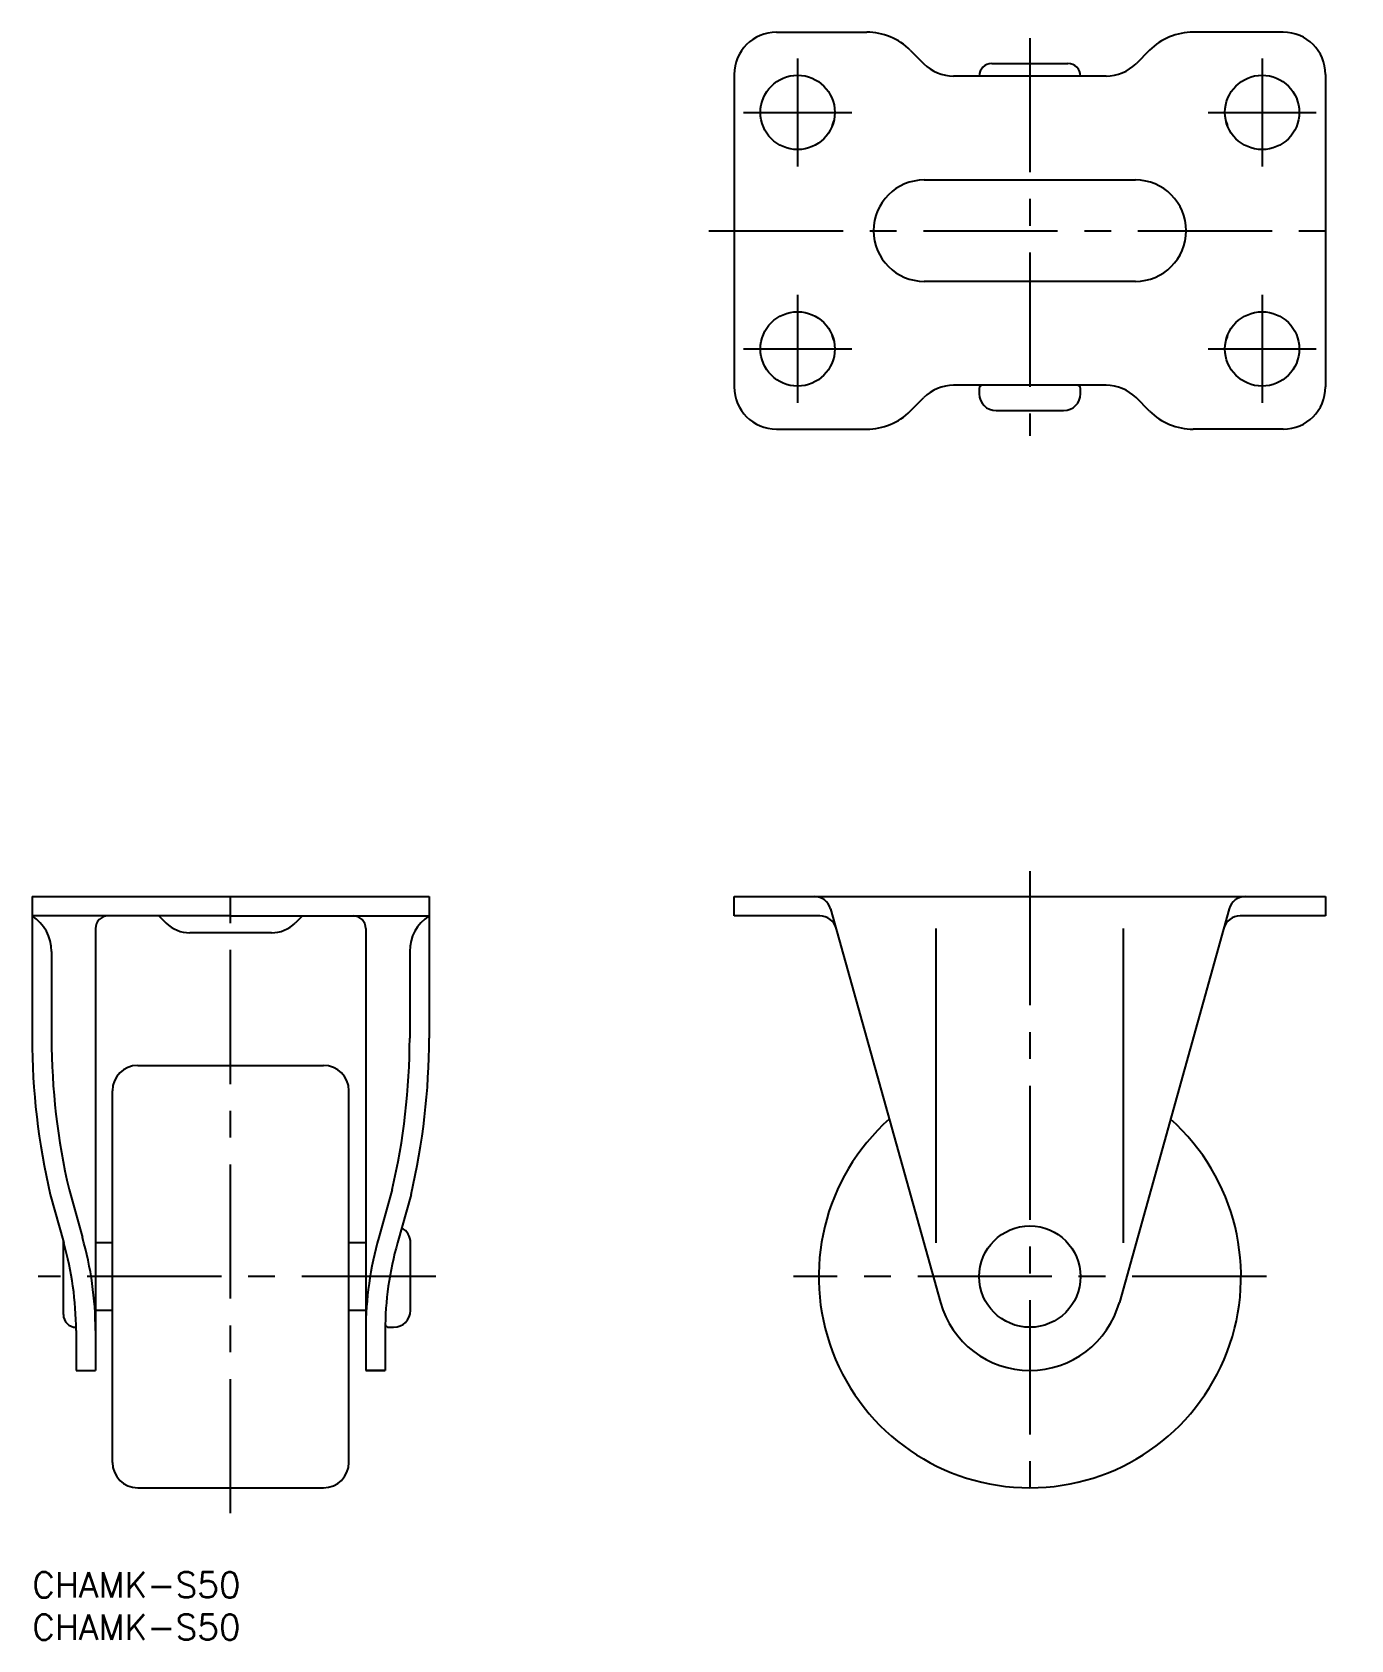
# Model space of a CAD drawing. Extents: x 0 to 156, y -8 to 182.
import ezdxf

# ---------------------------------------------------------------- set-up
doc = ezdxf.new("R2010")
doc.units = 0
doc.header["$LTSCALE"] = 0.5
doc.header["$PDMODE"] = 35
doc.linetypes.add('CENTER', pattern=[50.8, 31.75, -6.35, 6.35, -6.35])
doc.layers.get('DEFPOINTS').update_dxf_attribs({"linetype": 'CONTINUOUS'})
for name, color, linetype in [('MSM_CENTER', 1, 'CENTER'), ('MSM_CONTINUOUS', 7, 'CONTINUOUS'), ('MSM_PART_NUMBER', 7, 'CONTINUOUS')]:
    doc.layers.add(name, color=color, linetype=linetype)
doc.styles.get("Standard").update_dxf_attribs({"font": 'txt.shx', "height": 3, "bigfont": 'bigfont.shx'})

# ---------------------------------------------------------------- blocks, each defined once
blk = doc.blocks.new('*U2')
at = {"layer": 'MSM_PART_NUMBER'}
blk.add_text('CHAMK-S50', height=3, dxfattribs=at).set_placement((0, -3))
blk = doc.blocks.new('*U3')
at = {"layer": 'MSM_PART_NUMBER'}
blk.add_text('CHAMK-S50', height=3, dxfattribs=at).set_placement((0, -8))

msp = doc.modelspace()

# ---------------------------------------------------------------- linework, layer by layer
at = {"layer": 'DEFPOINTS'}
for p in [(101.36, 163.03), (130.7, 139.06), (132.29, 137.46), (94.13, 80), (142.13, 80), (153.13, 80), (110.69, 26.8), (7.5, 23.9), (39.5, 23.9)]:
    msp.add_point(p, dxfattribs=at)
at = {"layer": 'MSM_CENTER'}
for p, q in [((118.13, 181.62), (118.13, 134.52)), ((90.63, 179.22), (90.63, 166.42)), ((145.63, 179.22), (145.63, 166.42)), ((84.23, 172.82), (97.03, 172.82)), ((139.23, 172.82), (152.03, 172.82)), ((80.13, 158.82), (156.13, 158.82)), ((90.63, 151.22), (90.63, 138.42)), ((145.63, 151.22), (145.63, 138.42)), ((84.23, 144.82), (97.03, 144.82)), ((139.23, 144.82), (152.03, 144.82)), ((23.5, 7), (23.5, 83)), ((118.13, 83), (118.13, 7)), ((47.8, 35), (0.7, 35)), ((146.13, 35), (90.13, 35))]:
    msp.add_line(p, q, dxfattribs=at)
at = {"layer": 'MSM_CONTINUOUS'}
for p, q in [((88.13, 182.32), (98.81, 182.32)), ((148.13, 182.32), (137.46, 182.32)), ((103.97, 180.18), (105.57, 178.59)), ((132.29, 180.18), (130.7, 178.59)), ((83.13, 177.32), (83.13, 140.32)), ((127.16, 177.12), (109.1, 177.12)), ((113.63, 178.62), (122.63, 178.62)), ((153.13, 177.32), (153.13, 140.32)), ((105.63, 164.82), (130.63, 164.82)), ((130.63, 152.82), (105.63, 152.82)), ((103.97, 137.46), (105.57, 139.06)), ((127.16, 140.52), (109.1, 140.52)), ((112.13, 140.12), (112.13, 139.52)), ((124.13, 139.52), (124.13, 140.12)), ((132.29, 137.46), (130.7, 139.06)), ((114.13, 137.52), (122.13, 137.52)), ((88.13, 135.32), (98.81, 135.32)), ((148.13, 135.32), (137.46, 135.32)), ((0, 80), (47, 80)), ((0, 80), (0, 63.24)), ((47, 80), (47, 63.24)), ((83.13, 80), (153.13, 80)), ((83.13, 77.7), (83.13, 80)), ((153.13, 80), (153.13, 77.7)), ((94.54, 78.54), (107.54, 31.94)), ((141.72, 78.54), (128.73, 31.94)), ((23.5, 77.7), (0, 77.7)), ((7.5, 76.2), (7.5, 23.9)), ((7.5, 76.2), (7.5, 23.9)), ((15, 77.7), (15.86, 76.85)), ((23.5, 77.7), (47, 77.7)), ((32, 77.7), (31.14, 76.85)), ((39.5, 76.2), (39.5, 23.9)), ((39.5, 76.2), (39.5, 23.9)), ((93.26, 77.7), (83.13, 77.7)), ((107.03, 39), (107.03, 76.2)), ((129.23, 39), (129.23, 76.2)), ((153.13, 77.7), (143.01, 77.7)), ((28.33, 75.7), (18.67, 75.7)), ((2.3, 73.49), (2.3, 63.24)), ((44.7, 73.49), (44.7, 63.24)), ((12.5, 60), (34.5, 60)), ((9.5, 13), (9.5, 57)), ((37.5, 13), (37.5, 57)), ((2.14, 44.73), (3.74, 39)), ((4.37, 45.3), (5.96, 39.62)), ((42.63, 45.3), (41.04, 39.62)), ((44.86, 44.73), (43.26, 39)), ((3.7, 30.5), (3.7, 39.15)), ((9.5, 39), (7.5, 39)), ((39.5, 39), (37.5, 39)), ((44.8, 31), (44.8, 39)), ((9.5, 31), (7.5, 31)), ((39.5, 31), (37.5, 31)), ((5.2, 28.62), (5.2, 23.9)), ((41.8, 28.62), (41.8, 23.9)), ((42.2, 29), (42.8, 29)), ((5.2, 23.9), (7.5, 23.9)), ((39.5, 23.9), (41.8, 23.9)), ((41.8, 23.9), (39.5, 23.9)), ((12.5, 10), (34.5, 10))]:
    msp.add_line(p, q, dxfattribs=at)
for centre, radius in [((90.63, 172.82), 4.4), ((145.63, 172.82), 4.4), ((90.63, 144.82), 4.4), ((145.63, 144.82), 4.4), ((118.13, 35), 6)]:
    msp.add_circle(centre, radius, dxfattribs=at)
for centre, radius, start, end in [((88.13, 177.32), 5, 90, 180), ((98.81, 175.02), 7.3, 45, 90), ((137.46, 175.02), 7.3, 90, 135), ((148.13, 177.32), 5, 0, 90), ((109.1, 182.12), 5, 225, 270), ((113.63, 177.12), 1.5, 90, 180), ((122.63, 177.12), 1.5, 0, 90), ((127.16, 182.12), 5, 270, 315), ((143.13, 158.82), 50, 165.5225, 165.8993), ((96.66, 170.82), 2, 150.722, 165.5225), ((139.61, 170.82), 2, 14.4775, 29.278), ((93.13, 158.82), 50, 14.1007, 14.4775), ((105.63, 158.82), 6, 90, 270), ((130.63, 158.82), 6, 270, 90), ((143.13, 158.82), 50, 194.1007, 194.4775), ((93.13, 158.82), 50, 345.5225, 345.8993), ((96.66, 146.82), 2, 194.4775, 209.278), ((139.61, 146.82), 2, 330.722, 345.5225), ((88.13, 140.32), 5, 180, 270), ((109.1, 135.52), 5, 90, 135), ((112.53, 140.12), 0.4, 90, 180), ((114.13, 139.52), 2, 180, 270), ((122.13, 139.52), 2, 270, 0), ((123.73, 140.12), 0.4, 0, 90), ((127.16, 135.52), 5, 45, 90), ((148.13, 140.32), 5, 270, 0), ((98.81, 142.62), 7.3, 270, 315), ((137.46, 142.62), 7.3, 225, 270), ((92.61, 78), 2, 15.5858, 90), ((143.65, 78), 2, 90, 164.4142), ((-2.7, 73.49), 5, 0, 57.3164), ((9, 76.2), 1.5, 90, 180), ((18.67, 79.7), 4, 225.4039, 270), ((28.33, 79.7), 4, 270, 314.5961), ((38, 76.2), 1.5, 360, 90), ((49.7, 73.49), 5, 122.6836, 180), ((93.26, 75.7), 2, 15.5858, 90), ((143.01, 75.7), 2, 90, 164.4142), ((81.06, 63.24), 81.06, 180, 193.1965), ((81.06, 63.24), 78.76, 180, 193.1615), ((-34.06, 63.24), 78.76, 346.8385, 0), ((-34.06, 63.24), 81.06, 346.8035, 0), ((12.5, 57), 3, 90, 180), ((34.5, 57), 3, 0, 90), ((118.13, 35), 25, 131.7583, 48.2417), ((42.8, 39), 2, 0, 61.6257), ((-32.48, 28.62), 37.68, 0, 16.0023), ((-32.48, 28.62), 39.98, 0, 16.0023), ((79.48, 28.62), 39.98, 163.9977, 180), ((79.48, 28.62), 37.68, 163.9977, 180), ((5.2, 30.5), 1.5, 180, 269.9256), ((42.8, 31), 2, 270, 0), ((118.13, 34.9), 11, 195.5858, 344.4142), ((42.2, 29.4), 0.4, 190.4983, 270), ((12.5, 13), 3, 180, 270), ((34.5, 13), 3, 270, 0)]:
    msp.add_arc(centre, radius, start, end, dxfattribs=at)

# ---------------------------------------------------------------- block references
for name in ['*U2', '*U3']:
    msp.add_blockref(name, (0, 0), dxfattribs=at)

doc.saveas('drawing.dxf')
